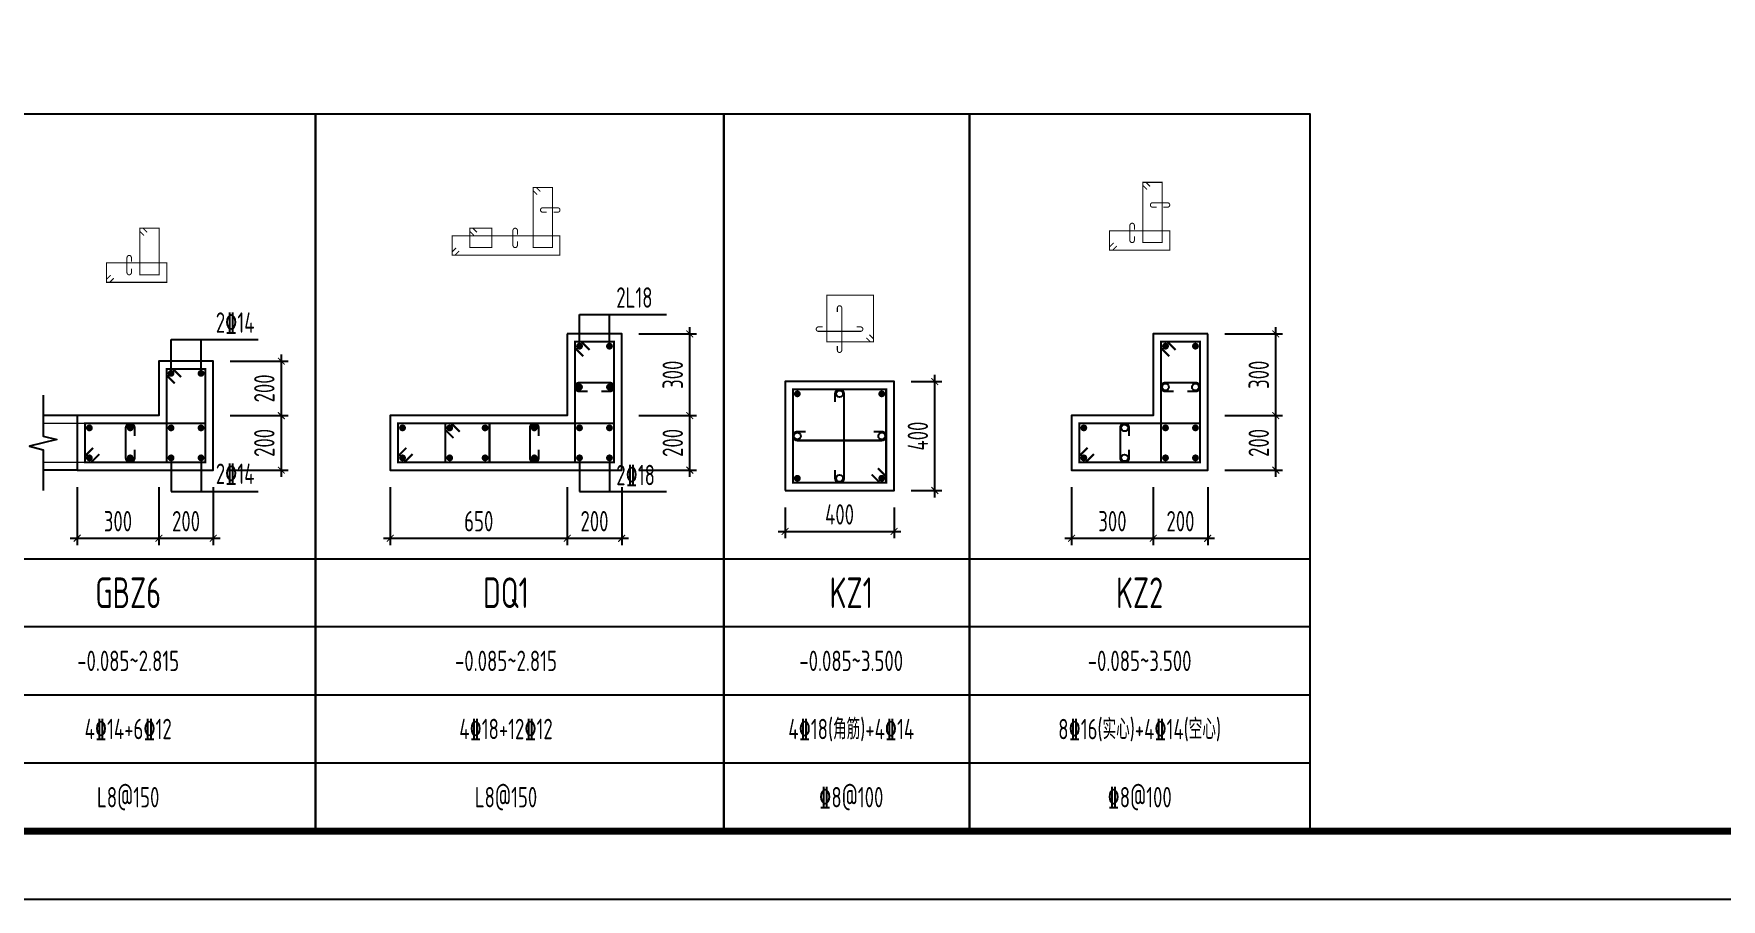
# Model space of a CAD drawing. Extents: x 826826 to 1642106, y -156213 to 399140.
# Drawn here: x 1202520 to 1227309, y 226901 to 239608 of the extents above; entities that cross this region are included whole.
import ezdxf
from ezdxf.enums import TextEntityAlignment as Align

# ---------------------------------------------------------------- set-up
doc = ezdxf.new("R2010")
doc.units = 0
doc.header["$LTSCALE"] = 1000
doc.layers.get('0').update_dxf_attribs({"linetype": 'CONTINUOUS'})
doc.layers.get('DEFPOINTS').update_dxf_attribs({"linetype": 'CONTINUOUS'})
for name, color, linetype in [('-TK', 7, 'CONTINUOUS'), ('COLU_DE_DIM', 3, 'CONTINUOUS'), ('COLU_DE_TH', 7, 'CONTINUOUS'), ('LABEL', 1, 'CONTINUOUS'), ('LINK', 6, 'CONTINUOUS'), ('LINK-INDEX', 6, 'CONTINUOUS'), ('REIN', 6, 'CONTINUOUS'), ('TAB', 7, 'CONTINUOUS'), ('TAB_TEXT', 7, 'CONTINUOUS'), ('TEXT25', 2, 'CONTINUOUS'), ('THIN', 7, 'CONTINUOUS')]:
    doc.layers.add(name, color=color, linetype=linetype)
doc.styles.add('TSSD_DIMENSION', font='Tssdeng.shx', dxfattribs={"width": 0.7, "bigfont": 'tssdchn.shx'})
doc.styles.add('TSSD_REIN', font='tssdeng.shx', dxfattribs={"width": 0.7, "height": 300, "bigfont": 'tssdchn.shx'})
doc.dimstyles.new('TSSD_25_100', dxfattribs={"dimtxt": 300, "dimasz": 100, "dimexe": 100, "dimexo": 250, "dimgap": 100, "dimtad": 1, "dimdec": 0, "dimlfac": 0.25, "dimzin": 0, "dimdsep": 46, "dimtxsty": 'TSSD_DIMENSION', "dimblk": 'ARCHTICK', "dimcen": 0, "dimdle": 100, "dimclrt": 7, "dimadec": 0, "dimazin": 0, "dimtfac": 1, "dimtdec": 0, "dimtix": 1, "dimtmove": 2, "dimatfit": 3, "dimldrblk": 'ARCHTICK', "dimfxl": 0, "dimtolj": 1, "dimtzin": 0, "dimarcsym": 0})

# ---------------------------------------------------------------- blocks, each defined once
blk = doc.blocks.new('_ArchTick')
at = {"color": 0, "linetype": 'ByBlock', "const_width": 0.15}
blk.add_lwpolyline([(-0.5, -0.5), (0.5, 0.5)], dxfattribs=at)
blk = doc.blocks.new('*D484')
at = {"layer": 'COLU_DE_DIM', "color": 0, "lineweight": -2}
for p, q in [((1207757, 232951), (1207757, 232101)), ((1210357, 232951), (1210357, 232101)), ((1207657, 232201), (1210457, 232201))]:
    blk.add_line(p, q, dxfattribs=at)
at = {"layer": 'DEFPOINTS', "color": 0}
for p in [(1207757, 233201), (1210357, 233201), (1210357, 232201)]:
    blk.add_point(p, dxfattribs=at)
at = {"layer": 'COLU_DE_DIM', "color": 0, "lineweight": -2, "xscale": 100, "yscale": 100, "zscale": 100, "rotation": 180}
blk.add_blockref('_ArchTick', (1207757, 232201), dxfattribs=at)
at = {"layer": 'COLU_DE_DIM', "color": 0, "lineweight": -2, "xscale": 100, "yscale": 100, "zscale": 100}
blk.add_blockref('_ArchTick', (1210357, 232201), dxfattribs=at)
at = {"layer": 'COLU_DE_DIM', "color": 7, "insert": (1209057, 232451), "char_height": 300, "attachment_point": 5, "style": 'TSSD_DIMENSION'}
blk.add_mtext('\\A1;650', dxfattribs=at)
blk = doc.blocks.new('*D485')
at = {"layer": 'COLU_DE_DIM', "color": 0, "lineweight": -2}
for p, q in [((1210357, 232951), (1210357, 232101)), ((1211157, 232951), (1211157, 232101)), ((1210257, 232201), (1211257, 232201))]:
    blk.add_line(p, q, dxfattribs=at)
at = {"layer": 'DEFPOINTS', "color": 0}
for p in [(1210357, 233201), (1211157, 233201), (1211157, 232201)]:
    blk.add_point(p, dxfattribs=at)
at = {"layer": 'COLU_DE_DIM', "color": 0, "lineweight": -2, "xscale": 100, "yscale": 100, "zscale": 100, "rotation": 180}
blk.add_blockref('_ArchTick', (1210357, 232201), dxfattribs=at)
at = {"layer": 'COLU_DE_DIM', "color": 0, "lineweight": -2, "xscale": 100, "yscale": 100, "zscale": 100}
blk.add_blockref('_ArchTick', (1211157, 232201), dxfattribs=at)
at = {"layer": 'COLU_DE_DIM', "color": 7, "insert": (1210757, 232451), "char_height": 300, "attachment_point": 5, "style": 'TSSD_DIMENSION'}
blk.add_mtext('\\A1;200', dxfattribs=at)
blk = doc.blocks.new('*D486')
at = {"layer": 'COLU_DE_DIM', "color": 0, "lineweight": -2}
for p, q in [((1212157, 233101), (1212157, 234101)), ((1211407, 234001), (1212257, 234001)), ((1211407, 233201), (1212257, 233201))]:
    blk.add_line(p, q, dxfattribs=at)
at = {"layer": 'DEFPOINTS', "color": 0}
for p in [(1211157, 234001), (1212157, 234001), (1211157, 233201)]:
    blk.add_point(p, dxfattribs=at)
at = {"layer": 'COLU_DE_DIM', "color": 0, "lineweight": -2, "xscale": 100, "yscale": 100, "zscale": 100}
for p, rotation in [((1212157, 234001), 90), ((1212157, 233201), 270)]:
    blk.add_blockref('_ArchTick', p, dxfattribs=dict(at, rotation=rotation))
at = {"layer": 'COLU_DE_DIM', "color": 7, "insert": (1211907, 233601), "char_height": 300, "attachment_point": 5, "rotation": 90, "style": 'TSSD_DIMENSION'}
blk.add_mtext('\\A1;200', dxfattribs=at)
blk = doc.blocks.new('*D487')
at = {"layer": 'COLU_DE_DIM', "color": 0, "lineweight": -2}
for p, q in [((1212157, 233901), (1212157, 235301)), ((1211407, 235201), (1212257, 235201)), ((1211407, 234001), (1212257, 234001))]:
    blk.add_line(p, q, dxfattribs=at)
at = {"layer": 'DEFPOINTS', "color": 0}
for p in [(1211157, 235201), (1212157, 235201), (1211157, 234001)]:
    blk.add_point(p, dxfattribs=at)
at = {"layer": 'COLU_DE_DIM', "color": 0, "lineweight": -2, "xscale": 100, "yscale": 100, "zscale": 100}
for p, rotation in [((1212157, 235201), 90), ((1212157, 234001), 270)]:
    blk.add_blockref('_ArchTick', p, dxfattribs=dict(at, rotation=rotation))
at = {"layer": 'COLU_DE_DIM', "color": 7, "insert": (1211907, 234601), "char_height": 300, "attachment_point": 5, "rotation": 90, "style": 'TSSD_DIMENSION'}
blk.add_mtext('\\A1;300', dxfattribs=at)
blk = doc.blocks.new('*D496')
at = {"layer": 'COLU_DE_DIM', "color": 0, "lineweight": -2}
for p, q in [((1203157, 232951), (1203157, 232101)), ((1204357, 232951), (1204357, 232101)), ((1203057, 232201), (1204457, 232201))]:
    blk.add_line(p, q, dxfattribs=at)
at = {"layer": 'DEFPOINTS', "color": 0}
for p in [(1203157, 233201), (1204357, 233201), (1204357, 232201)]:
    blk.add_point(p, dxfattribs=at)
at = {"layer": 'COLU_DE_DIM', "color": 0, "lineweight": -2, "xscale": 100, "yscale": 100, "zscale": 100, "rotation": 180}
blk.add_blockref('_ArchTick', (1203157, 232201), dxfattribs=at)
at = {"layer": 'COLU_DE_DIM', "color": 0, "lineweight": -2, "xscale": 100, "yscale": 100, "zscale": 100}
blk.add_blockref('_ArchTick', (1204357, 232201), dxfattribs=at)
at = {"layer": 'COLU_DE_DIM', "color": 7, "insert": (1203757, 232451), "char_height": 300, "attachment_point": 5, "style": 'TSSD_DIMENSION'}
blk.add_mtext('\\A1;300', dxfattribs=at)
blk = doc.blocks.new('*D497')
at = {"layer": 'COLU_DE_DIM', "color": 0, "lineweight": -2}
for p, q in [((1204357, 232951), (1204357, 232101)), ((1205157, 232951), (1205157, 232101)), ((1204257, 232201), (1205257, 232201))]:
    blk.add_line(p, q, dxfattribs=at)
at = {"layer": 'DEFPOINTS', "color": 0}
for p in [(1204357, 233201), (1205157, 233201), (1205157, 232201)]:
    blk.add_point(p, dxfattribs=at)
at = {"layer": 'COLU_DE_DIM', "color": 0, "lineweight": -2, "xscale": 100, "yscale": 100, "zscale": 100, "rotation": 180}
blk.add_blockref('_ArchTick', (1204357, 232201), dxfattribs=at)
at = {"layer": 'COLU_DE_DIM', "color": 0, "lineweight": -2, "xscale": 100, "yscale": 100, "zscale": 100}
blk.add_blockref('_ArchTick', (1205157, 232201), dxfattribs=at)
at = {"layer": 'COLU_DE_DIM', "color": 7, "insert": (1204757, 232451), "char_height": 300, "attachment_point": 5, "style": 'TSSD_DIMENSION'}
blk.add_mtext('\\A1;200', dxfattribs=at)
blk = doc.blocks.new('*D498')
at = {"layer": 'COLU_DE_DIM', "color": 0, "lineweight": -2}
for p, q in [((1206157, 233101), (1206157, 234101)), ((1205407, 234001), (1206257, 234001)), ((1205407, 233201), (1206257, 233201))]:
    blk.add_line(p, q, dxfattribs=at)
at = {"layer": 'DEFPOINTS', "color": 0}
for p in [(1205157, 234001), (1206157, 234001), (1205157, 233201)]:
    blk.add_point(p, dxfattribs=at)
at = {"layer": 'COLU_DE_DIM', "color": 0, "lineweight": -2, "xscale": 100, "yscale": 100, "zscale": 100}
for p, rotation in [((1206157, 234001), 90), ((1206157, 233201), 270)]:
    blk.add_blockref('_ArchTick', p, dxfattribs=dict(at, rotation=rotation))
at = {"layer": 'COLU_DE_DIM', "color": 7, "insert": (1205907, 233601), "char_height": 300, "attachment_point": 5, "rotation": 90, "style": 'TSSD_DIMENSION'}
blk.add_mtext('\\A1;200', dxfattribs=at)
blk = doc.blocks.new('*D499')
at = {"layer": 'COLU_DE_DIM', "color": 0, "lineweight": -2}
for p, q in [((1205407, 234801), (1206257, 234801)), ((1206157, 233901), (1206157, 234901)), ((1205407, 234001), (1206257, 234001))]:
    blk.add_line(p, q, dxfattribs=at)
at = {"layer": 'DEFPOINTS', "color": 0}
for p in [(1205157, 234801), (1206157, 234801), (1205157, 234001)]:
    blk.add_point(p, dxfattribs=at)
at = {"layer": 'COLU_DE_DIM', "color": 0, "lineweight": -2, "xscale": 100, "yscale": 100, "zscale": 100}
for p, rotation in [((1206157, 234801), 90), ((1206157, 234001), 270)]:
    blk.add_blockref('_ArchTick', p, dxfattribs=dict(at, rotation=rotation))
at = {"layer": 'COLU_DE_DIM', "color": 7, "insert": (1205907, 234401), "char_height": 300, "attachment_point": 5, "rotation": 90, "style": 'TSSD_DIMENSION'}
blk.add_mtext('\\A1;200', dxfattribs=at)
blk = doc.blocks.new('*D500')
at = {"layer": 'COLU_DE_DIM', "color": 0, "lineweight": -2}
for p, q in [((1213557, 232651), (1213557, 232201)), ((1215157, 232651), (1215157, 232201)), ((1213457, 232301), (1215257, 232301))]:
    blk.add_line(p, q, dxfattribs=at)
at = {"layer": 'DEFPOINTS', "color": 0}
for p in [(1213557, 232901), (1215157, 232901), (1215157, 232301)]:
    blk.add_point(p, dxfattribs=at)
at = {"layer": 'COLU_DE_DIM', "color": 0, "lineweight": -2, "xscale": 100, "yscale": 100, "zscale": 100, "rotation": 180}
blk.add_blockref('_ArchTick', (1213557, 232301), dxfattribs=at)
at = {"layer": 'COLU_DE_DIM', "color": 0, "lineweight": -2, "xscale": 100, "yscale": 100, "zscale": 100}
blk.add_blockref('_ArchTick', (1215157, 232301), dxfattribs=at)
at = {"layer": 'COLU_DE_DIM', "color": 7, "insert": (1214357, 232551), "char_height": 300, "attachment_point": 5, "style": 'TSSD_DIMENSION'}
blk.add_mtext('\\A1;400', dxfattribs=at)
blk = doc.blocks.new('*D501')
at = {"layer": 'COLU_DE_DIM', "color": 0, "lineweight": -2}
for p, q in [((1215757, 232801), (1215757, 234601)), ((1215407, 234501), (1215857, 234501)), ((1215407, 232901), (1215857, 232901))]:
    blk.add_line(p, q, dxfattribs=at)
at = {"layer": 'DEFPOINTS', "color": 0}
for p in [(1215157, 234501), (1215757, 234501), (1215157, 232901)]:
    blk.add_point(p, dxfattribs=at)
at = {"layer": 'COLU_DE_DIM', "color": 0, "lineweight": -2, "xscale": 100, "yscale": 100, "zscale": 100}
for p, rotation in [((1215757, 234501), 90), ((1215757, 232901), 270)]:
    blk.add_blockref('_ArchTick', p, dxfattribs=dict(at, rotation=rotation))
at = {"layer": 'COLU_DE_DIM', "color": 7, "insert": (1215507, 233701), "char_height": 300, "attachment_point": 5, "rotation": 90, "style": 'TSSD_DIMENSION'}
blk.add_mtext('\\A1;400', dxfattribs=at)
blk = doc.blocks.new('*D502')
at = {"layer": 'COLU_DE_DIM', "color": 0, "lineweight": -2}
for p, q in [((1217765, 232951), (1217765, 232101)), ((1218965, 232951), (1218965, 232101)), ((1217665, 232201), (1219065, 232201))]:
    blk.add_line(p, q, dxfattribs=at)
at = {"layer": 'DEFPOINTS', "color": 0}
for p in [(1217765, 233201), (1218965, 233201), (1218965, 232201)]:
    blk.add_point(p, dxfattribs=at)
at = {"layer": 'COLU_DE_DIM', "color": 0, "lineweight": -2, "xscale": 100, "yscale": 100, "zscale": 100, "rotation": 180}
blk.add_blockref('_ArchTick', (1217765, 232201), dxfattribs=at)
at = {"layer": 'COLU_DE_DIM', "color": 0, "lineweight": -2, "xscale": 100, "yscale": 100, "zscale": 100}
blk.add_blockref('_ArchTick', (1218965, 232201), dxfattribs=at)
at = {"layer": 'COLU_DE_DIM', "color": 7, "insert": (1218365, 232451), "char_height": 300, "attachment_point": 5, "style": 'TSSD_DIMENSION'}
blk.add_mtext('\\A1;300', dxfattribs=at)
blk = doc.blocks.new('*D503')
at = {"layer": 'COLU_DE_DIM', "color": 0, "lineweight": -2}
for p, q in [((1218965, 232951), (1218965, 232101)), ((1219765, 232951), (1219765, 232101)), ((1218865, 232201), (1219865, 232201))]:
    blk.add_line(p, q, dxfattribs=at)
at = {"layer": 'DEFPOINTS', "color": 0}
for p in [(1218965, 233201), (1219765, 233201), (1219765, 232201)]:
    blk.add_point(p, dxfattribs=at)
at = {"layer": 'COLU_DE_DIM', "color": 0, "lineweight": -2, "xscale": 100, "yscale": 100, "zscale": 100, "rotation": 180}
blk.add_blockref('_ArchTick', (1218965, 232201), dxfattribs=at)
at = {"layer": 'COLU_DE_DIM', "color": 0, "lineweight": -2, "xscale": 100, "yscale": 100, "zscale": 100}
blk.add_blockref('_ArchTick', (1219765, 232201), dxfattribs=at)
at = {"layer": 'COLU_DE_DIM', "color": 7, "insert": (1219365, 232451), "char_height": 300, "attachment_point": 5, "style": 'TSSD_DIMENSION'}
blk.add_mtext('\\A1;200', dxfattribs=at)
blk = doc.blocks.new('*D504')
at = {"layer": 'COLU_DE_DIM', "color": 0, "lineweight": -2}
for p, q in [((1220765, 233101), (1220765, 234101)), ((1220015, 234001), (1220865, 234001)), ((1220015, 233201), (1220865, 233201))]:
    blk.add_line(p, q, dxfattribs=at)
at = {"layer": 'DEFPOINTS', "color": 0}
for p in [(1219765, 234001), (1220765, 234001), (1219765, 233201)]:
    blk.add_point(p, dxfattribs=at)
at = {"layer": 'COLU_DE_DIM', "color": 0, "lineweight": -2, "xscale": 100, "yscale": 100, "zscale": 100}
for p, rotation in [((1220765, 234001), 90), ((1220765, 233201), 270)]:
    blk.add_blockref('_ArchTick', p, dxfattribs=dict(at, rotation=rotation))
at = {"layer": 'COLU_DE_DIM', "color": 7, "insert": (1220515, 233601), "char_height": 300, "attachment_point": 5, "rotation": 90, "style": 'TSSD_DIMENSION'}
blk.add_mtext('\\A1;200', dxfattribs=at)
blk = doc.blocks.new('*D505')
at = {"layer": 'COLU_DE_DIM', "color": 0, "lineweight": -2}
for p, q in [((1220765, 233901), (1220765, 235301)), ((1220015, 235201), (1220865, 235201)), ((1220015, 234001), (1220865, 234001))]:
    blk.add_line(p, q, dxfattribs=at)
at = {"layer": 'DEFPOINTS', "color": 0}
for p in [(1219765, 235201), (1220765, 235201), (1219765, 234001)]:
    blk.add_point(p, dxfattribs=at)
at = {"layer": 'COLU_DE_DIM', "color": 0, "lineweight": -2, "xscale": 100, "yscale": 100, "zscale": 100}
for p, rotation in [((1220765, 235201), 90), ((1220765, 234001), 270)]:
    blk.add_blockref('_ArchTick', p, dxfattribs=dict(at, rotation=rotation))
at = {"layer": 'COLU_DE_DIM', "color": 7, "insert": (1220515, 234601), "char_height": 300, "attachment_point": 5, "rotation": 90, "style": 'TSSD_DIMENSION'}
blk.add_mtext('\\A1;300', dxfattribs=at)
blk = doc.blocks.new('A1')
blk.add_lwpolyline([(0, 59400), (0, 0), (84100, 0), (84100, 59400)], close=True)
at = {"const_width": 100}
blk.add_lwpolyline([(2500, 58400), (2500, 1000), (83100, 1000), (83100, 58400)], close=True, dxfattribs=at)

msp = doc.modelspace()

# ---------------------------------------------------------------- linework, layer by layer
at = {"layer": 'COLU_DE_TH'}
for points in [[(1210356.8, 235200.81), (1210356.8, 234001.15), (1207756.9, 234001.15), (1207756.9, 233201.15), (1211156.8, 233201.15), (1211156.8, 235200.81), (1210356.8, 235200.81)], [(1219764.93, 235201.15), (1218964.93, 235201.15), (1218964.93, 234001.15), (1217764.93, 234001.15), (1217764.93, 233201.15), (1219764.93, 233201.15), (1219764.93, 235201.15)], [(1203156.9, 234001.15), (1203156.9, 233201.15), (1205156.9, 233201.15), (1205156.9, 234801.15), (1204356.9, 234801.15), (1204356.9, 234001.15), (1203156.9, 234001.15)], [(1213556.8, 232901.15), (1215156.8, 232901.15), (1215156.8, 234501.15), (1213556.8, 234501.15), (1213556.8, 232901.15)]]:
    msp.add_lwpolyline(points, close=True, dxfattribs=at)
at = {"layer": 'LABEL'}
for p, q in [((1210536.8, 235483.89), (1211816.8, 235483.89)), ((1210536.8, 235020.81), (1210536.8, 235483.89)), ((1210976.8, 235020.81), (1210976.8, 235483.89)), ((1204536.9, 235116.81), (1205816.9, 235116.81)), ((1204536.9, 234621.15), (1204536.9, 235116.81)), ((1204976.9, 234621.15), (1204976.9, 235116.81)), ((1204536.9, 233381.15), (1204536.9, 232885.5)), ((1204976.9, 233381.15), (1204976.9, 232885.5)), ((1210536.8, 233381.15), (1210536.8, 232885.63)), ((1210976.8, 233381.15), (1210976.8, 232885.63)), ((1204536.9, 232885.5), (1205816.9, 232885.5)), ((1210536.8, 232885.63), (1211816.8, 232885.63))]:
    msp.add_line(p, q, dxfattribs=at)
at = {"layer": 'LINK', "const_width": 30}
for points in [[(1210591.8, 234873.89), (1210471.8, 234993.89), (1210471.8, 235085.81), (1211041.8, 235085.81), (1211041.8, 233316.15), (1210471.8, 233316.15), (1210471.8, 235085.81), (1210563.72, 235085.81), (1210683.72, 234965.81)], [(1219199.93, 234874.23), (1219079.93, 234994.23), (1219079.93, 235086.15), (1219649.93, 235086.15), (1219649.93, 233316.15), (1219079.93, 233316.15), (1219079.93, 235086.15), (1219171.85, 235086.15), (1219291.85, 234966.15)], [(1204591.9, 234474.23), (1204471.9, 234594.23), (1204471.9, 234686.15), (1205041.9, 234686.15), (1205041.9, 233316.15), (1204471.9, 233316.15), (1204471.9, 234686.15), (1204563.83, 234686.15), (1204683.83, 234566.15)], [(1214921.8, 233228.08), (1215041.8, 233108.08), (1215041.8, 233016.15), (1213671.8, 233016.15), (1213671.8, 234386.15), (1215041.8, 234386.15), (1215041.8, 233016.15), (1214949.88, 233016.15), (1214829.88, 233136.15)], [(1203483.83, 233436.15), (1203363.83, 233316.15), (1203271.9, 233316.15), (1203271.9, 233886.15), (1205041.9, 233886.15), (1205041.9, 233316.15), (1203271.9, 233316.15), (1203271.9, 233408.08), (1203391.9, 233528.08)], [(1208083.83, 233436.15), (1207963.83, 233316.15), (1207871.9, 233316.15), (1207871.9, 233886.15), (1211041.8, 233886.15), (1211041.8, 233316.15), (1207871.9, 233316.15), (1207871.9, 233408.08), (1207991.9, 233528.08)], [(1208684.92, 233674.23), (1208564.92, 233794.23), (1208564.92, 233886.15), (1209214.9, 233886.15), (1209214.9, 233316.15), (1208564.92, 233316.15), (1208564.92, 233886.15), (1208656.84, 233886.15), (1208776.84, 233766.15)], [(1218091.85, 233436.15), (1217971.85, 233316.15), (1217879.93, 233316.15), (1217879.93, 233886.15), (1219649.93, 233886.15), (1219649.93, 233316.15), (1217879.93, 233316.15), (1217879.93, 233408.08), (1217999.93, 233528.08)]]:
    msp.add_lwpolyline(points, dxfattribs=at)
for points in [[(1210856.8, 234355.98), (1210976.8, 234355.98, 1), (1210976.8, 234485.98), (1210536.8, 234485.98, 1), (1210536.8, 234355.98), (1210656.8, 234355.98)], [(1214291.8, 233201.15), (1214291.8, 233081.15, 1), (1214421.8, 233081.15), (1214421.8, 234321.15, 1), (1214291.8, 234321.15), (1214291.8, 234201.15)], [(1219464.93, 234356.15), (1219584.93, 234356.15, 1), (1219584.93, 234486.15), (1219144.93, 234486.15, 1), (1219144.93, 234356.15), (1219264.93, 234356.15)], [(1204001.9, 233701.15), (1204001.9, 233821.15, 1), (1203871.9, 233821.15), (1203871.9, 233381.15, 1), (1204001.9, 233381.15), (1204001.9, 233501.15)], [(1209937.74, 233701.15), (1209937.74, 233821.15, 1), (1209807.74, 233821.15), (1209807.74, 233381.15, 1), (1209937.74, 233381.15), (1209937.74, 233501.15)], [(1213856.8, 233766.15), (1213736.8, 233766.15, 1), (1213736.8, 233636.15), (1214976.8, 233636.15, 1), (1214976.8, 233766.15), (1214856.8, 233766.15)], [(1218609.93, 233701.15), (1218609.93, 233821.15, 1), (1218479.93, 233821.15), (1218479.93, 233381.15, 1), (1218609.93, 233381.15), (1218609.93, 233501.15)]]:
    msp.add_lwpolyline(points, format="xyb", dxfattribs=at)
at = {"layer": 'LINK-INDEX', "const_width": 15}
for points in [[(1209914.33, 237246.86), (1209854.33, 237306.86), (1209854.33, 237352.83), (1210139.33, 237352.83), (1210139.33, 236468), (1209854.33, 236468), (1209854.33, 237352.83), (1209900.29, 237352.83), (1209960.29, 237292.83)], [(1218872.43, 237320.41), (1218812.43, 237380.41), (1218812.43, 237426.38), (1219097.43, 237426.38), (1219097.43, 236541.38), (1218812.43, 236541.38), (1218812.43, 237426.38), (1218858.39, 237426.38), (1218918.39, 237366.38)], [(1204139.4, 236647.37), (1204079.4, 236707.37), (1204079.4, 236753.34), (1204364.4, 236753.34), (1204364.4, 236068.34), (1204079.4, 236068.34), (1204079.4, 236753.34), (1204125.36, 236753.34), (1204185.36, 236693.34)], [(1208984.37, 236647.04), (1208924.37, 236707.04), (1208924.37, 236753), (1209249.36, 236753), (1209249.36, 236468), (1208924.37, 236468), (1208924.37, 236753), (1208970.33, 236753), (1209030.33, 236693)], [(1208770.34, 236418), (1208710.34, 236358), (1208664.38, 236358), (1208664.38, 236643), (1210249.33, 236643), (1210249.33, 236358), (1208664.38, 236358), (1208664.38, 236403.96), (1208724.38, 236463.96)], [(1218428.39, 236491.38), (1218368.39, 236431.38), (1218322.43, 236431.38), (1218322.43, 236716.38), (1219207.43, 236716.38), (1219207.43, 236431.38), (1218322.43, 236431.38), (1218322.43, 236477.34), (1218382.43, 236537.34)], [(1203695.36, 236018.34), (1203635.36, 235958.34), (1203589.4, 235958.34), (1203589.4, 236243.34), (1204474.4, 236243.34), (1204474.4, 235958.34), (1203589.4, 235958.34), (1203589.4, 236004.3), (1203649.4, 236064.3)], [(1214794.3, 235189.76), (1214854.3, 235129.76), (1214854.3, 235083.79), (1214169.3, 235083.79), (1214169.3, 235768.79), (1214854.3, 235768.79), (1214854.3, 235083.79), (1214808.34, 235083.79), (1214748.34, 235143.79)]]:
    msp.add_lwpolyline(points, dxfattribs=at)
for points in [[(1210156.83, 236987.91), (1210216.83, 236987.91, 1), (1210216.83, 237052.91), (1209996.83, 237052.91, 1), (1209996.83, 236987.91), (1210056.83, 236987.91)], [(1219114.93, 237061.38), (1219174.93, 237061.38, 1), (1219174.93, 237126.38), (1218954.93, 237126.38, 1), (1218954.93, 237061.38), (1219014.93, 237061.38)], [(1209624.36, 236660.5), (1209624.36, 236720.5, 1), (1209559.36, 236720.5), (1209559.36, 236500.5, 1), (1209624.36, 236500.5), (1209624.36, 236560.5)], [(1218687.43, 236733.88), (1218687.43, 236793.88, 1), (1218622.43, 236793.88), (1218622.43, 236573.88, 1), (1218687.43, 236573.88), (1218687.43, 236633.88)], [(1203954.4, 236260.84), (1203954.4, 236320.84, 1), (1203889.4, 236320.84), (1203889.4, 236100.84, 1), (1203954.4, 236100.84), (1203954.4, 236160.84)], [(1214324.3, 235021.29), (1214324.3, 234961.29, 1), (1214389.3, 234961.29), (1214389.3, 235581.29, 1), (1214324.3, 235581.29), (1214324.3, 235521.29)], [(1214106.8, 235303.79), (1214046.8, 235303.79, 1), (1214046.8, 235238.79), (1214666.8, 235238.79, 1), (1214666.8, 235303.79), (1214606.8, 235303.79)]]:
    msp.add_lwpolyline(points, format="xyb", dxfattribs=at)
at = {"layer": 'LINK-INDEX', "color": 1, "const_width": 20}
for points in [[(1203371.9, 233886.15), (1202656.9, 233886.15)], [(1203371.9, 233316.15), (1202656.9, 233316.15)]]:
    msp.add_lwpolyline(points, dxfattribs=at)
at = {"layer": 'REIN', "const_width": 50}
for points in [[(1210511.8, 235020.81, 1), (1210561.8, 235020.81, 1), (1210511.8, 235020.81)], [(1210951.8, 235020.81, 1), (1211001.8, 235020.81, 1), (1210951.8, 235020.81)], [(1219119.93, 235021.15, 1), (1219169.93, 235021.15, 1), (1219119.93, 235021.15)], [(1219559.93, 235021.15, 1), (1219609.93, 235021.15, 1), (1219559.93, 235021.15)], [(1204511.9, 234621.15, 1), (1204561.9, 234621.15, 1), (1204511.9, 234621.15)], [(1204951.9, 234621.15, 1), (1205001.9, 234621.15, 1), (1204951.9, 234621.15)], [(1210511.8, 234420.98, 1), (1210561.8, 234420.98, 1), (1210511.8, 234420.98)], [(1210951.8, 234420.98, 1), (1211001.8, 234420.98, 1), (1210951.8, 234420.98)], [(1213711.8, 234321.15, 1), (1213761.8, 234321.15, 1), (1213711.8, 234321.15)], [(1214951.8, 234321.15, 1), (1215001.8, 234321.15, 1), (1214951.8, 234321.15)], [(1203311.9, 233821.15, 1), (1203361.9, 233821.15, 1), (1203311.9, 233821.15)], [(1203911.9, 233821.15, 1), (1203961.9, 233821.15, 1), (1203911.9, 233821.15)], [(1204511.9, 233821.15, 1), (1204561.9, 233821.15, 1), (1204511.9, 233821.15)], [(1204951.9, 233821.15, 1), (1205001.9, 233821.15, 1), (1204951.9, 233821.15)], [(1207911.9, 233821.15, 1), (1207961.9, 233821.15, 1), (1207911.9, 233821.15)], [(1208604.92, 233821.15, 1), (1208654.92, 233821.15, 1), (1208604.92, 233821.15)], [(1209124.9, 233821.15, 1), (1209174.9, 233821.15, 1), (1209124.9, 233821.15)], [(1209847.74, 233821.15, 1), (1209897.74, 233821.15, 1), (1209847.74, 233821.15)], [(1210511.8, 233821.15, 1), (1210561.8, 233821.15, 1), (1210511.8, 233821.15)], [(1210951.8, 233821.15, 1), (1211001.8, 233821.15, 1), (1210951.8, 233821.15)], [(1217919.93, 233821.15, 1), (1217969.93, 233821.15, 1), (1217919.93, 233821.15)], [(1219119.93, 233821.15, 1), (1219169.93, 233821.15, 1), (1219119.93, 233821.15)], [(1219559.93, 233821.15, 1), (1219609.93, 233821.15, 1), (1219559.93, 233821.15)], [(1203311.9, 233381.15, 1), (1203361.9, 233381.15, 1), (1203311.9, 233381.15)], [(1203911.9, 233381.15, 1), (1203961.9, 233381.15, 1), (1203911.9, 233381.15)], [(1204511.9, 233381.15, 1), (1204561.9, 233381.15, 1), (1204511.9, 233381.15)], [(1204951.9, 233381.15, 1), (1205001.9, 233381.15, 1), (1204951.9, 233381.15)], [(1207911.9, 233381.15, 1), (1207961.9, 233381.15, 1), (1207911.9, 233381.15)], [(1208604.92, 233381.15, 1), (1208654.92, 233381.15, 1), (1208604.92, 233381.15)], [(1209124.9, 233381.15, 1), (1209174.9, 233381.15, 1), (1209124.9, 233381.15)], [(1209847.74, 233381.15, 1), (1209897.74, 233381.15, 1), (1209847.74, 233381.15)], [(1210511.8, 233381.15, 1), (1210561.8, 233381.15, 1), (1210511.8, 233381.15)], [(1210951.8, 233381.15, 1), (1211001.8, 233381.15, 1), (1210951.8, 233381.15)], [(1217919.93, 233381.15, 1), (1217969.93, 233381.15, 1), (1217919.93, 233381.15)], [(1219119.93, 233381.15, 1), (1219169.93, 233381.15, 1), (1219119.93, 233381.15)], [(1219559.93, 233381.15, 1), (1219609.93, 233381.15, 1), (1219559.93, 233381.15)], [(1213711.8, 233081.15, 1), (1213761.8, 233081.15, 1), (1213711.8, 233081.15)], [(1214951.8, 233081.15, 1), (1215001.8, 233081.15, 1), (1214951.8, 233081.15)]]:
    msp.add_lwpolyline(points, format="xyb", close=True, dxfattribs=at)
at = {"layer": 'REIN'}
for centre in [(1214356.8, 234321.15), (1219144.93, 234421.15), (1219584.93, 234421.15), (1218544.93, 233821.15), (1213736.8, 233701.15), (1214976.8, 233701.15), (1218544.93, 233381.15), (1214356.8, 233081.15)]:
    msp.add_circle(centre, 50, dxfattribs=at)
at = {"layer": 'TAB'}
for points in [[(1201956.9, 238430.7), (1206656.9, 238430.7), (1206656.9, 227901.15), (1201956.9, 227901.15), (1201956.9, 238430.7), (1201956.9, 231901.15), (1206656.9, 231901.15), (1206656.9, 230901.15), (1201956.9, 230901.15), (1201956.9, 229901.15), (1206656.9, 229901.15), (1206656.9, 228901.15), (1201956.9, 228901.15)], [(1206656.9, 238430.7), (1212656.8, 238430.7), (1212656.8, 227901.15), (1206656.9, 227901.15), (1206656.9, 238430.7), (1206656.9, 231901.15), (1212656.8, 231901.15), (1212656.8, 230901.15), (1206656.9, 230901.15), (1206656.9, 229901.15), (1212656.8, 229901.15), (1212656.8, 228901.15), (1206656.9, 228901.15)], [(1212656.8, 238430.7), (1216264.93, 238430.7), (1216264.93, 227901.15), (1212656.8, 227901.15), (1212656.8, 238430.7), (1212656.8, 231901.15), (1216264.93, 231901.15), (1216264.93, 230901.15), (1212656.8, 230901.15), (1212656.8, 229901.15), (1216264.93, 229901.15), (1216264.93, 228901.15), (1212656.8, 228901.15)], [(1216264.93, 238430.7), (1221264.93, 238430.7), (1221264.93, 227901.15), (1216264.93, 227901.15), (1216264.93, 238430.7), (1216264.93, 231901.15), (1221264.93, 231901.15), (1221264.93, 230901.15), (1216264.93, 230901.15), (1216264.93, 229901.15), (1221264.93, 229901.15), (1221264.93, 228901.15), (1216264.93, 228901.15)]]:
    msp.add_lwpolyline(points, dxfattribs=at)
at = {"layer": 'THIN'}
for p, q in [((1203156.9, 234001.15), (1202656.9, 234001.15)), ((1203156.9, 233201.15), (1202656.9, 233201.15))]:
    msp.add_line(p, q, dxfattribs=at)
msp.add_lwpolyline([(1202656.9, 234301.15), (1202656.9, 233701.15), (1202856.9, 233651.15), (1202456.9, 233551.15), (1202656.9, 233501.15), (1202656.9, 232901.15)], dxfattribs=at)

# ---------------------------------------------------------------- block references
at = {"layer": '-TK'}
msp.add_blockref('A1', (1156964.92, 226901.15), dxfattribs=at)

# ---------------------------------------------------------------- texts
at = {"layer": 'TAB_TEXT', "style": 'TSSD_REIN', "width": 0.7}
for s, height, p in [('GBZ6', 450, (1203906.9, 231401.15)), ('DQ1', 450, (1209456.85, 231401.15)), ('KZ1', 450, (1214528.69, 231401.15)), ('KZ2', 450, (1218764.93, 231401.15)), ('-0.085~2.815', 300, (1203906.9, 230401.15)), ('-0.085~2.815', 300, (1209456.85, 230401.15)), ('-0.085~3.500', 300, (1214528.69, 230401.15)), ('-0.085~3.500', 300, (1218764.93, 230401.15)), ('L8@150', 300, (1203906.9, 228401.15)), ('L8@150', 300, (1209456.85, 228401.15)), ('%%1328@100', 300, (1218764.93, 228401.15))]:
    msp.add_text(s, height=height, dxfattribs=at).set_placement(p, align=Align.MIDDLE)
at = {"layer": 'TAB_TEXT', "color": 1, "style": 'TSSD_REIN', "width": 0.7}
for s, p in [('4%%13214+6%%13212', (1203906.9, 229401.15)), ('4%%13218+12%%13212', (1209456.85, 229401.15)), ('4%%13218(角筋)+4%%13214', (1214528.69, 229401.15)), ('8%%13216(实心)+4%%13214(空心)', (1218764.93, 229401.15)), ('%%1328@100', (1214528.69, 228401.15))]:
    msp.add_text(s, height=300, dxfattribs=at).set_placement(p, align=Align.MIDDLE)
at = {"layer": 'TEXT25', "color": 1, "style": 'TSSD_REIN', "width": 0.7}
for s, p in [('2L18', (1211076.8, 235494.95)), ('2%%13214', (1205194.29, 235127.53)), ('2%%13214', (1205194.29, 232907.55)), ('2%%13218', (1211076.8, 232889.01))]:
    msp.add_text(s, height=300, dxfattribs=at).set_placement(p, align=Align.BOTTOM_LEFT)

# ---------------------------------------------------------------- dimensions: what is measured, and where the dimension line sits
at = {"layer": 'COLU_DE_DIM'}
for base, p1, p2, picture, middle in [((1212156.8, 235200.81), (1211156.8, 234001.15), (1211156.8, 235200.81), '*D487', (1211906.8, 234600.98)), ((1220764.93, 235201.15), (1219764.93, 234001.15), (1219764.93, 235201.15), '*D505', (1220514.93, 234601.15)), ((1206156.9, 234801.15), (1205156.9, 234001.15), (1205156.9, 234801.15), '*D499', (1205906.9, 234401.15)), ((1215756.8, 234501.15), (1215156.8, 232901.15), (1215156.8, 234501.15), '*D501', (1215506.8, 233701.15)), ((1206156.9, 234001.15), (1205156.9, 233201.15), (1205156.9, 234001.15), '*D498', (1205906.9, 233601.15)), ((1212156.8, 234001.15), (1211156.8, 233201.15), (1211156.8, 234001.15), '*D486', (1211906.8, 233601.15)), ((1220764.93, 234001.15), (1219764.93, 233201.15), (1219764.93, 234001.15), '*D504', (1220514.93, 233601.15))]:
    dim = msp.add_linear_dim(base=base, p1=p1, p2=p2, angle=90, dimstyle='TSSD_25_100', dxfattribs=at)
    dim.commit()
    dim.dimension.update_dxf_attribs({"geometry": picture, "text_midpoint": middle})
for base, p1, p2, picture, middle in [((1204356.9, 232201.15), (1203156.9, 233201.15), (1204356.9, 233201.15), '*D496', (1203756.9, 232451.15)), ((1205156.9, 232201.15), (1204356.9, 233201.15), (1205156.9, 233201.15), '*D497', (1204756.9, 232451.15)), ((1210356.8, 232201.15), (1207756.9, 233201.15), (1210356.8, 233201.15), '*D484', (1209056.85, 232451.15)), ((1211156.8, 232201.15), (1210356.8, 233201.15), (1211156.8, 233201.15), '*D485', (1210756.8, 232451.15)), ((1218964.93, 232201.15), (1217764.93, 233201.15), (1218964.93, 233201.15), '*D502', (1218364.93, 232451.15)), ((1219764.93, 232201.15), (1218964.93, 233201.15), (1219764.93, 233201.15), '*D503', (1219364.93, 232451.15)), ((1215156.8, 232301.15), (1213556.8, 232901.15), (1215156.8, 232901.15), '*D500', (1214356.8, 232551.15))]:
    dim = msp.add_linear_dim(base=base, p1=p1, p2=p2, dimstyle='TSSD_25_100', dxfattribs=at)
    dim.commit()
    dim.dimension.update_dxf_attribs({"geometry": picture, "text_midpoint": middle})

doc.saveas('drawing.dxf')
